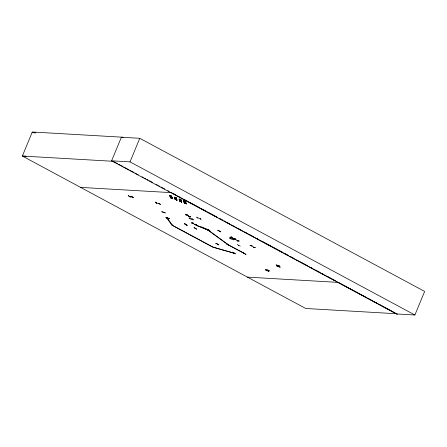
<?xml version="1.0" encoding="UTF-8"?>
<svg xmlns="http://www.w3.org/2000/svg" width="447" height="447" viewBox="0 0 447 447"><rect width="100%" height="100%" fill="white"/><g stroke="black" fill="none" stroke-linecap="round" stroke-linejoin="round"><path stroke-width="0.67" d="M158.976 203.234L160.395 204.525M159.11 203.279L160.389 204.547M194.462 224.612L196.546 224.813L194.596 224.701M253.432 247.437L255.382 247.549L253.427 247.448M190.523 216.532C185.566 215.901 191.132 217.354 190.562 216.376M235.223 238.933L233.2 238.81L235.211 238.894M239.067 240.983L237.055 240.877L239.19 241.062M131.083 196.222L133.463 197.786L131.195 196.255M280.107 267.233L276.509 265.786L280.107 267.166M197.809 225.97L194.819 224.288M220.717 231.842L217.728 230.166M220.829 231.842L217.695 230.216M226.439 243.889L229.657 245.537L226.64 243.861M237.201 244.515L240.218 246.152M243.006 252.795L246.034 254.416L243.006 252.806M196.652 224.97L196.496 225.405L208.514 230.306L208.671 229.87L201.077 226.774M208.514 230.306L196.529 225.266M165.893 217.449L169.424 218.689M269.837 270.916L266.351 269.329M111.61 160.808L121.372 137.24L139.782 138.307L424.65 291.444L414.889 315.006L396.472 313.945L111.61 160.808L130.021 161.87L414.889 315.006M130.021 161.87L139.782 138.307M167.457 217.79L167.262 218.08L167.407 217.812M167.714 217.745L167.519 218.052M172.447 225.243L167.334 218.08L166.653 217.84L171.76 225.003L213.247 247.269L234.636 253.36L212.543 246.984L172.067 225.221L172.57 224.947M209.006 230.054L208.85 230.389M228.16 244.353L228.037 244.643L208.844 230.468L208.995 230.049M209.006 230.121L208.911 230.49L208.302 230.356M228.266 244.693L228.411 244.431M231.641 237.061L231.445 237.413L231.529 237.039M228.322 244.805L244.515 253.51L227.942 244.783L228.562 244.425M231.412 237.396L231.63 237.05M230.171 237.117L232.116 237.256M279.822 266.272L276.224 264.898L279.911 266.127M396.472 313.945L390.482 310.481M265.322 269.781L268.865 271.323M268.876 271.307L265.334 269.764M165.256 212.912L161.725 211.682L165.312 212.923M184.225 223.718L187.354 225.366L184.326 223.701M207.24 229.574L210.263 231.205M210.168 231.216L207.101 229.613M215.767 243.269L218.896 244.917L215.867 243.252M232.44 252.158L235.468 253.823L232.356 252.164M196.635 229.132L193.976 227.551L196.652 229.121M128.216 195.585L130.485 197.099M277.978 265.619L278.224 266.496M155.36 202.117L156.83 203.43L155.545 202.184M155.528 202.139L156.824 203.374M187.315 214.834L185.343 214.711M233.859 239.156L235.999 239.313L233.887 239.139M193.177 223.014L191.221 222.908L193.327 223.064M252.007 245.744L250.08 245.615M252.007 245.738L250.052 245.632M166.547 217.348L167.295 218.471L166.379 217.32M196.725 217.046L197.183 218.03M267.278 270.552L268.111 270.2L267.183 270.586M169.894 195.49L169.631 195.384L170.508 197.77M171.346 196.043C173.537 203.614 169.324 190.64 172.302 198.457M171.43 196.071L172.341 198.468M171.693 196.177L172.402 198.591M170.894 197.915L169.983 195.518L170.743 197.948M175.14 199.535L174.509 197.239M175.582 199.787L174.855 197.367M175.827 197.658L176.682 200.206M176.179 197.792L177.018 200.345L176.213 197.803M176.291 197.926L177.018 200.345M175.107 199.518L174.224 197.127L174.498 197.239M175.453 199.653L174.576 197.261L174.844 197.373M179.985 201.463L179.208 199.038L180.202 201.463M180.297 201.603L179.56 199.172L180.242 201.48M180.577 199.468L181.432 202.016M181.381 202.005L180.655 199.591L181.65 202.016M181.75 202.156L181.007 199.725L181.689 202.033M179.856 201.329L178.973 198.937L179.241 199.049M184.404 203.061L183.527 200.681L184.751 203.195M183.795 200.787L184.522 203.201M184.153 200.91L184.622 203.245M185.242 201.34L184.98 201.234L185.851 203.62M185.589 201.468C184.281 200.742 188.176 207.777 185.555 201.457M130.368 197.077L128.228 195.618M132.178 197.021L129.591 196.406M185.751 224.506L185.969 224.595M196.015 225.098L196.356 225.193L196.015 225.104M219.248 231.071L219.153 230.998M228.233 244.341L228.518 244.52M244.448 253.656L244.157 253.572M171.447 196.088L172.156 198.49M170.603 197.904L169.877 195.49M170.95 198.038L170.223 195.624M180.795 199.647L181.504 202.05M183.527 200.681L184.293 203.111M187.427 214.895L185.321 214.728M32.028 132.681L35.939 132.888M26.261 156.254L22.35 156.048L32.313 131.994L123.132 137.246M396.556 313.744L305.737 308.491L22.35 156.048L113.169 161.3M80.454 187.382L171.486 192.651M247.375 277.118L338.452 282.409M235.34 239.022L233.25 238.81M227.713 244.66L227.741 244.738M217.477 244.068L217.331 244.073M156.26 202.849L159.579 203.888M208.241 230.406L228.037 244.643M208.442 230.043L209.034 230.199M195.333 224.668L192.383 223.087M185.471 224.411L185.784 224.55M197.004 217.588L200.457 218.851M186.539 214.901L189.5 216.493M132.133 196.971L131.926 196.959M185.432 224.014L186.181 225.081M165.871 217.493L169.419 218.723M200.306 218.421L200.977 219.466L200.368 218.415M277.984 265.691L278.364 266.479M189.388 216.471L186.472 214.895M167.619 218.024L167.86 217.778L167.496 217.985M113.784 161.63L117.466 163.613M118.695 164.272L122.439 166.256M123.607 166.91L129.127 169.882M130.356 170.542L134.089 172.525M135.268 173.185L138.335 174.833M142.023 176.811L143.286 177.476M144.476 178.135L145.739 178.794M146.934 179.454L148.192 180.113M149.387 180.772L152.483 182.426M156.143 184.404L157.389 185.064M158.596 185.723L159.825 186.382M161.049 187.042L164.742 189.025M167.804 190.673L169.033 191.333M172.715 193.311L176.397 195.294M179.465 196.943L180.694 197.602M184.376 199.58L188.058 201.563M189.288 202.223L194.814 205.19M196.043 205.855L199.725 207.833M200.949 208.492L206.475 211.465M207.704 212.124L211.386 214.102M212.616 214.761L216.298 216.739M219.365 218.393L220.594 219.052M221.824 219.712L223.047 220.371M224.277 221.03L225.506 221.69M226.735 222.349L229.803 224.003M233.485 225.981L234.714 226.64M238.396 228.624L242.078 230.602M245.146 232.25L246.375 232.909M250.057 234.893L253.74 236.871M256.813 238.519L258.036 239.179M261.724 241.162L265.406 243.14M266.63 243.799L272.156 246.772M273.385 247.431L277.067 249.409M278.297 250.069L281.979 252.052M285.046 253.7L288.728 255.678M289.958 256.338L293.64 258.321M296.713 259.97L297.937 260.629M299.166 261.288L300.395 261.948M301.619 262.607L302.848 263.272M304.077 263.931L307.759 265.909M310.827 267.557L312.056 268.217M315.738 270.2L319.421 272.178M322.494 273.827L323.717 274.492M327.4 276.469L331.087 278.447M332.311 279.107L335.384 280.761M372.569 300.876L338.239 282.398L360.109 294.154M373.798 301.535L377.475 303.513M378.704 304.172L384.219 307.145M385.448 307.804L397.506 314.291M171.888 192.97L175.57 194.948M176.8 195.613L217.924 217.717M219.153 218.382L222.835 220.36M224.064 221.019L229.59 223.992M230.814 224.651L241.251 230.261M242.481 230.92L283.605 253.03M284.834 253.689L288.516 255.667M289.745 256.327L295.271 259.299M296.495 259.958L300.177 261.936M301.407 262.596L306.933 265.568M308.162 266.228L335.166 280.744M336.395 281.409L337.625 282.068M361.321 294.808L366.791 297.747M368.004 298.4L373.474 301.339M374.687 301.988L389.264 309.827M251.197 245.794L254.231 247.392M232.144 237.301L230.177 237.178M231.16 237.256L234.206 238.86M208.537 230.065L209.744 230.719L208.514 230.082M238.061 240.927L234.982 239.318M185.477 223.992L186.226 225.059M185.885 203.631L185.203 201.323M184.79 203.212L184.108 200.904M175.861 197.675L176.671 200.211M238.335 245.274L238.659 245.364L238.324 245.286M230.099 238.458A2.436 0.458 22.5 0 0 233.915 239.793A2.436 0.458 22.5 0 0 231.289 238.117A2.436 0.458 22.5 0 0 230.099 238.458M189.617 218.505A2.425 0.453 22.5 0 0 193.422 219.835A2.425 0.453 22.5 0 0 190.802 218.164A2.425 0.453 22.5 0 0 189.617 218.505"/></g></svg>
